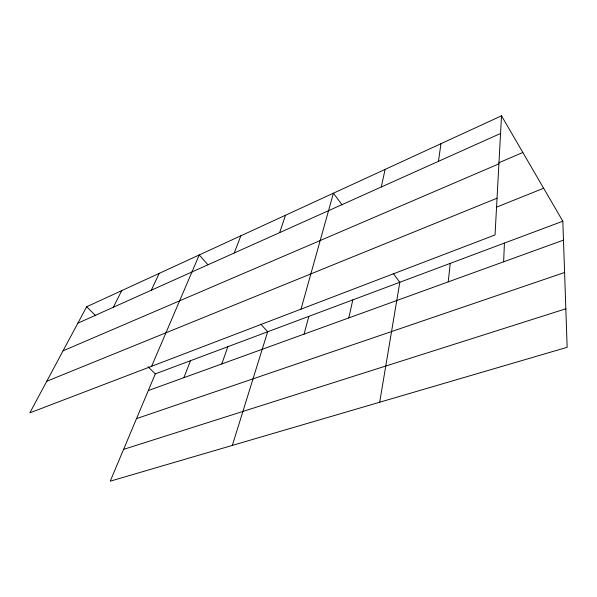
<?xml version="1.0" encoding="UTF-8"?>
<svg xmlns="http://www.w3.org/2000/svg" width="597" height="597" viewBox="0 0 597 597"><rect width="100%" height="100%" fill="white"/><g stroke="black" fill="none" stroke-linecap="round" stroke-linejoin="round"><path stroke-width="0.9" d="M503.637 261.799L504.42 243.083M501.517 115.818L495.04 234.942L29.85 412.855L86.617 306.791L501.517 115.818L562.822 221.203L567.15 347.305L110.236 481.182L155.31 373.879L562.822 221.203M448.22 281.881L450.228 263.389M438.459 161.339L440.959 143.69M379.685 402.236L399.818 282.277L393.222 273.426M381.311 186.988L385.102 169.399M348.82 317.902L352.797 299.895M304.074 334.119L308.836 316.358M301 309.156L333.424 193.189L342.171 204.92M232.345 445.407L267.65 331.79L260.852 324.156M279.65 232.614L285.47 215.256M221.808 363.931L227.845 346.7M234.24 252.994L240.852 235.793M183.906 377.662L190.473 360.707M151.616 366.289L199.234 254.956L207.905 264.702M151.317 290.209L159.175 273.389M113.363 307.239L121.721 290.627M77.841 323.186L500.555 133.474M498.898 162.757L522.838 152.466M63.043 350.842L498.905 163.862M46.76 381.259L497.04 198.211M496.532 207.137L543.651 188.249M148.302 390.565L563.471 240.121M136.512 418.624L564.583 272.486M123.594 449.377L565.829 308.798M86.617 306.791L95.774 315.738M148.041 366.782L155.31 373.879"/></g></svg>
